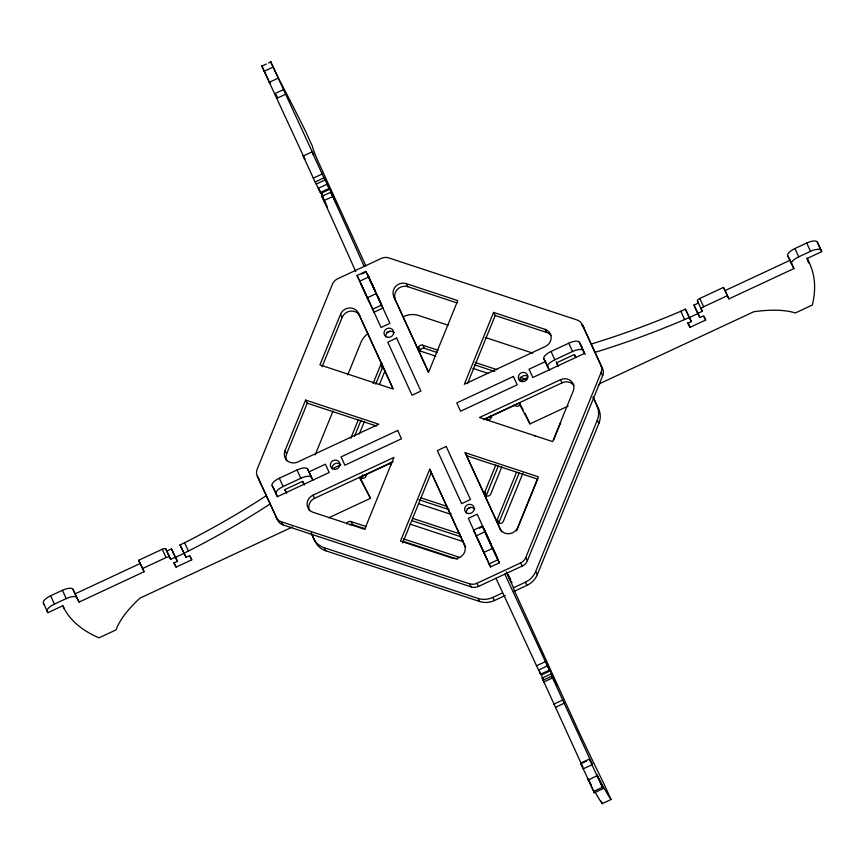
<?xml version="1.0" encoding="UTF-8"?>
<svg xmlns="http://www.w3.org/2000/svg" width="865" height="865" viewBox="0 0 865 865"><rect width="100%" height="100%" fill="white"/><g stroke="black" fill="none" stroke-linecap="round" stroke-linejoin="round"><path stroke-width="1.3" d="M284.985 450.741L305.604 400.095L378.74 424.207L297.733 461.996A9.774 9.126 -28 0 1 287.202 460.688A9.774 9.126 -28 0 1 284.985 450.741L286.629 453.833A9.774 9.126 -28 0 0 286.726 460.915M340.54 314.276L319.92 364.911L393.067 389.012L358.348 313.087A9.774 9.126 -28 0 0 349.363 307.972A9.774 9.126 -28 0 0 340.54 314.276L342.183 317.368L322.072 366.771M286.629 453.833L307.248 403.198L305.604 400.095M315.163 454.904L332.971 411.145M347.73 374.891L360.964 342.378A19.56 18.262 -28 0 1 367.96 333.598M350.801 438.22L358.402 419.568M373.085 383.498L380.676 364.835A3.255 3.038 -28 0 1 382.016 363.257M354.477 436.338L361.062 420.174M375.745 384.103L382.319 367.928A3.255 3.038 -28 0 1 383.66 366.349M359.299 433.971L364.37 421.536M379.551 384.211L385.12 370.534M362.738 474.82L361.732 477.296A3.255 3.038 -28 0 0 361.538 478.886M367.063 473.685L366.057 476.161A3.255 3.038 -28 0 1 360.305 476.907M429.743 469.219L400.484 541.101L452.017 558.076A9.774 9.126 -28 0 0 462.494 555.373A9.774 9.126 -28 0 0 464.462 545.145L429.743 469.219L465.543 547.015M493.569 312.406L464.31 384.276L545.318 346.487A9.774 9.126 -28 0 0 551.167 337.534A9.774 9.126 -28 0 0 545.101 329.381L493.569 312.406L495.213 315.498L546.745 332.474A9.774 9.126 -28 0 1 551.113 335.598M402.636 542.95L431.386 472.312M467.468 383.66L495.213 315.498M501.797 466.895L490.769 493.98A3.255 3.038 -28 0 1 486.595 495.926A3.255 3.038 -28 0 1 484.811 492.012L495.829 464.927M486.249 495.904A3.255 3.038 -28 0 1 486.454 495.115L498.478 465.565M522.947 473.123L503.3 521.39A3.255 3.038 -28 0 1 499.127 523.336A3.255 3.038 -28 0 1 497.343 519.422L516.481 472.398M498.748 523.714A3.255 3.038 -28 0 1 498.986 522.514L519.13 473.014M516.578 530.937L537.846 478.691M553.535 440.134L560.12 423.958M276.043 517.119A9.774 9.126 -28 0 0 281.32 521.779L469.522 583.799A9.774 9.126 -28 0 0 476.896 583.302L520.6 562.92A9.774 9.126 -28 0 0 525.747 557.568L601.024 372.62A9.774 9.126 -28 0 0 600.937 365.538L582.21 324.58A9.774 9.126 -28 0 0 576.933 319.92L388.72 257.9A9.774 9.126 -28 0 0 381.346 258.397L337.653 278.779A9.774 9.126 -28 0 0 332.495 284.142L257.219 469.079A9.774 9.126 -28 0 0 257.316 476.161L277.687 520.211A9.774 9.126 -28 0 0 282.963 524.882L471.166 586.892A9.774 9.126 -28 0 0 478.55 586.405L522.244 566.013A9.774 9.126 -28 0 0 527.39 560.661L602.678 375.713A9.774 9.126 -28 0 0 602.581 368.631L582.21 324.58M513.302 587.865L525.369 582.242A19.56 18.262 -28 0 0 535.673 571.527L597.261 420.239A19.56 18.262 -28 0 0 597.077 406.074L593.163 397.522M513.745 591.519L527.012 585.335A19.56 18.262 -28 0 0 537.327 574.62L598.904 423.331A19.56 18.262 -28 0 0 598.721 409.167L593.13 396.959M697.417 300.869L698.542 302.988L693.957 305.118L697.752 313.433L702.337 311.292L697.417 300.869A3.255 1.168 -24.6 0 1 699.817 298.468L723.443 287.44L728.914 298.89L793.897 268.572L787.701 255.759A9.774 3.503 -24.6 0 1 794.913 248.536L806.731 243.022A9.774 3.503 -24.6 0 1 817.241 241.984L821.75 251.629L806.991 258.538L808.667 261.684A397.889 142.368 -24.6 0 1 812.354 305.021L795.368 312.946A128.29 45.91 -24.6 0 0 753.772 311.757L600.288 383.357A50.213 17.97 -24.6 0 0 598.277 385.412M365.895 265.933L317.952 161.085A128.29 2.563 65 0 1 312.654 146.834L305.377 130.918A397.889 7.958 65 0 0 279.536 80.272L270.475 61.383L313.714 155.03L312.038 151.883L303.183 156.014L304.858 159.16L261.9 66.313L261.608 65.513L261.954 66.064L266.377 63.999M268.593 62.961L270.81 61.934M264.106 71.276L272.962 67.146M269.166 82.348L278.022 78.218M274.605 93.744L283.471 89.614M277.005 98.253L285.861 94.123M355.742 271.556A341.102 6.823 65 0 0 323.845 200.68L321.877 196.398L330.744 192.257L336.647 203.837L327.749 185.034L329.262 188.354L320.407 192.495L314.19 180.061L313.314 178.158L322.169 174.027L312.038 151.883M315.12 181.964L323.986 177.822L329.262 188.354M316.244 184.072L325.11 179.942M318.212 188.365L327.067 184.234M320.407 192.495L318.882 189.165L321.077 193.295L329.943 189.165M323.845 200.68L332.701 196.55L330.744 192.257M365.852 271.383L382.914 308.048L374.058 312.179L356.986 275.524L365.852 271.383L369.377 277.925M361.765 274L366.187 271.934M359.483 281.287L368.349 277.146M367.074 297.895L375.94 293.754M372.523 309.292L381.379 305.161M386.568 332.647L389.888 331.1M308.556 472.063L325.413 464.202L329.208 472.506L277.438 496.661L272.097 485.47A9.774 3.503 -24.6 0 1 279.319 478.237L297.041 469.976A9.774 3.503 -24.6 0 1 307.54 468.927L312.881 480.129L307.54 468.927M543.836 358.683L549.167 369.885L543.836 358.683A9.774 3.503 -24.6 0 1 551.048 351.46L568.77 343.189A9.774 3.503 -24.6 0 1 579.28 342.151L582.459 348.13M545.891 361.332L529.034 369.193L532.829 377.497L584.61 353.342L580.815 345.038M275.903 493.774A9.774 3.503 -24.6 0 1 283.114 486.541L300.836 478.28A9.774 3.503 -24.6 0 1 311.346 477.242M547.632 366.987A9.774 3.503 -24.6 0 1 554.843 359.764L572.565 351.493A9.774 3.503 -24.6 0 1 583.075 350.455L585.194 354.445M292.348 527.044L140.076 598.083A128.29 45.91 -24.6 0 0 116.04 629.893L99.053 637.819A397.889 142.368 -24.6 0 1 64.345 608.949L62.68 605.803L47.899 612.679L43.391 603.035A9.774 3.503 -24.6 0 1 50.602 595.801L62.421 590.298A9.774 3.503 -24.6 0 1 72.93 589.249L79.115 602.062L144.098 571.743L140.844 564.629M332.322 468.7L340.745 464.775M520.287 381L527.509 377.637M144.098 571.743L138.627 560.293L162.252 549.275A3.255 1.168 -24.6 0 1 165.756 548.929L170.686 559.341L175.26 557.211L177.455 561.331L173.908 562.985L176.103 567.116L191.76 559.806L190.127 556.249M75.32 593.758L140.303 563.439L138.627 560.293M166.88 551.037L171.465 548.907L177.455 561.331M191.76 559.806L189.565 555.687L186.018 557.341L180.028 544.907L184.602 542.766A341.102 122.052 -24.6 0 0 266.42 495.591M591.325 344A341.102 122.052 -24.6 0 0 680.809 311.259L685.394 309.119L691.384 321.553L687.837 323.207L690.032 327.327L705.689 320.028L704.056 316.471M723.443 287.44L725.119 290.586L790.102 260.268L793.897 268.572M47.899 612.679L47.186 611.339A9.774 3.503 -24.6 0 1 54.398 604.105L66.216 598.602A9.774 3.503 -24.6 0 1 76.725 597.553L79.115 602.062M791.497 264.063A9.774 3.503 -24.6 0 1 798.719 256.84L810.527 251.326A9.774 3.503 -24.6 0 1 821.036 250.288L821.75 251.629M142.422 568.597L166.058 557.579A3.255 1.168 -24.6 0 1 169.562 557.233L170.686 559.341M702.337 311.292L701.212 309.173A3.255 1.168 -24.6 0 1 703.613 306.772L727.249 295.743M183.823 553.211L188.408 551.07A341.102 122.052 -24.6 0 0 270.215 503.895M595.12 352.304A341.102 122.052 -24.6 0 0 684.615 319.563L689.189 317.423L691.384 321.553M174.708 557.687L184.342 553.189M688.648 317.898L698.282 313.411M312.925 495.213L393.932 457.423L364.684 529.304L313.141 512.318A9.774 9.126 -28 0 1 307.086 504.165A9.774 9.126 -28 0 1 312.925 495.213L314.568 498.316A9.774 9.126 -28 0 0 309.508 510.75M560.509 379.703L479.502 417.503L552.649 441.604L573.257 390.958A9.774 9.126 -28 0 0 571.041 381.011A9.774 9.126 -28 0 0 560.509 379.703L562.153 382.795A9.774 9.126 -28 0 1 573.906 385.433M697.752 313.433L699.947 317.552L703.494 315.898L705.689 320.028M314.568 498.316L393.164 461.651M483.567 419.471L562.153 382.795M392.299 462.375L359.505 477.685L370.469 498.316L328.657 517.821M483.773 419.709L519 403.263L529.964 423.893L568.175 406.074M467.122 508.825L470.452 507.279M490.574 566.975L473.458 530.213L482.313 526.082L484.195 529.521M479.329 528.18L482.659 526.634M475.945 535.976L484.811 531.845L482.313 526.082M483.546 552.584L492.401 548.453L484.811 531.845M488.985 563.991L497.84 559.85L499.44 562.845L490.52 566.878L468.333 518.34L477.188 514.21L499.386 562.737M311.292 533.478L313.53 538.365A19.56 18.262 -28 0 0 324.083 547.686L478.042 598.418A19.56 18.262 -28 0 0 492.791 597.434L502.446 592.936M313.53 538.365L315.174 541.458A19.56 18.262 -28 0 0 325.737 550.789L479.686 601.51A19.56 18.262 -28 0 0 494.445 600.526L505.301 595.466M582.794 766.995L542.15 678.095L551.005 673.965L556.919 685.534L550.205 670.862L548.01 666.742L549.534 670.061L540.668 674.192L536.516 665.78L545.372 661.649A341.102 6.823 65 0 0 504.825 574.144M538.473 670.072L547.34 665.942L549.534 670.061M539.695 671.91L541.349 675.003L550.205 670.862M542.982 680.279L551.848 676.138L552.973 678.257L551.005 673.965M543.707 682.009L552.562 677.879L551.848 676.138M553.827 704.164L562.693 700.023L592.211 764.076L589.476 759.016L580.62 763.157L594.331 792.729L603.186 788.599L596.872 774.77L598.537 777.916A397.889 7.958 65 0 0 611.09 799.487L602.235 803.617A397.889 7.958 65 0 1 595.39 792.545M555.503 707.311L564.358 703.169M580.62 763.157L580.956 763.709L586.492 761.124M583.107 768.92L591.974 764.779L589.476 759.016M588.168 779.992L597.034 775.851L591.974 764.779M593.617 791.389L602.473 787.258L603.186 788.599M406.226 283.623L457.769 300.598L428.51 372.48L393.791 296.554A9.774 9.126 -28 0 1 395.748 286.326A9.774 9.126 -28 0 1 406.226 283.623L407.88 286.715L456.893 302.869M448.113 325.208L418.606 315.487A19.56 18.262 -28 0 0 403.847 316.471M485.308 337.469L532.786 353.115M435.7 356.131L420.358 351.071A3.255 3.038 -28 0 1 418.563 347.157A3.255 3.038 -28 0 1 422.747 345.211L438.09 350.26M475.166 362.478L496.91 369.647M519.93 377.226L526.32 379.335M422.747 345.211L424.391 348.303L437.171 352.52M474.258 364.738L494.715 371.474M519.011 379.476L522.849 380.741M472.787 368.349L488.13 373.399M513.572 405.296L516.135 406.139A3.255 3.038 -28 0 0 520.308 404.193M465.186 452.687L538.322 476.788L517.713 527.423A9.774 9.126 -28 0 1 508.88 533.737A9.774 9.126 -28 0 1 499.905 528.612L465.186 452.687L500.986 530.483M307.248 403.198L376.545 426.023M466.83 455.779L537.403 479.037M421.017 497.84L447.335 506.512M418.909 499.689L448.978 509.604M418.638 503.7L448.708 513.605A3.255 3.038 -28 0 0 451.162 513.442M412.475 518.297L459.791 533.889M411.567 520.546L461.434 536.981M410.086 524.158L461.24 541.014A3.255 3.038 -28 0 0 463.305 541.003M346.66 523.887A3.255 3.038 -28 0 1 350.974 521.541L366.317 526.601M403.393 538.819L459.661 557.363M349.784 525.001A3.255 3.038 -28 0 1 352.617 524.633L365.398 528.85M402.485 541.068L457.466 559.19M356.986 275.524L358.391 278.065M473.458 530.213L475.328 533.651M787.701 255.759L790.102 260.268M693.957 305.118L699.947 317.552M600.937 365.538L602.581 368.631M601.024 372.62L602.678 375.713M575.658 357.299L574.219 354.585L556.498 362.857L558.412 366.468L556.238 361.721M597.077 406.074L598.721 409.167M597.261 420.239L598.904 423.331M545.101 329.381L546.745 332.474M519.465 402.982L523.12 409.859M524.947 413.297L526.169 415.589M393.791 296.554L428.478 371.896M418.563 347.157L420.217 350.249M535.673 571.527L537.327 574.62M525.747 557.568L527.39 560.661M261.954 66.064L268.474 80.11M269.004 81.267L270.118 83.364M484.811 492.012L486.454 495.115M520.6 562.92L522.244 566.013M497.343 519.422L498.986 522.514M371.907 283.85L369.993 280.238L379.508 300.469M499.905 528.612L501.549 531.705M321.877 196.398L325.597 203.837M326.137 204.875L327.24 206.94M525.369 582.242L527.012 585.335M362.089 286.185L361.127 284.38L368.728 300.988M369.204 301.885L370.166 303.691M487.892 537.641L486.454 534.938L495.969 555.157M508.447 576.696L511.745 582.891M358.348 313.087L393.034 388.439M478.55 540.874L477.588 539.068L486.627 558.39M380.676 364.835L382.319 367.928M542.15 678.095L544.345 682.226M492.791 597.434L494.445 600.526M580.956 763.709L582.751 767.082M464.462 545.145L465.554 547.21M476.896 583.302L478.55 586.405M478.042 598.418L479.686 601.51M469.522 583.799L471.166 586.892M359.97 477.404L370.469 498.316M350.974 521.541L352.617 524.633M304.404 484.984L302.48 481.373L284.758 489.644L286.683 493.245M324.083 547.686L325.737 550.789M272.097 485.47L273.686 488.455M257.316 476.161L277.687 520.211M281.32 521.779L282.963 524.882M180.028 544.907L186.018 557.341M43.391 603.035L44.104 604.376M323.986 177.822L322.169 174.027M497.84 559.85L492.401 548.453M602.473 787.258L597.034 775.851M817.241 241.984L821.036 250.288M806.731 243.022L810.527 251.326M807.034 258.127L808.667 261.684M794.913 248.536L798.719 256.84M725.119 290.586L728.914 298.89M699.817 298.468L703.613 306.772M685.394 309.119L689.189 317.423M687.859 322.58L690.032 327.327M680.809 311.259L684.615 319.563M579.28 342.151L583.075 350.455M574.511 354.639L575.593 357.018M568.77 343.189L572.565 351.493M551.048 351.46L554.843 359.764M526.709 416.779L529.964 423.893M508.479 575.074L510.62 579.766M611.09 799.487L603.813 783.571A128.29 2.563 65 0 1 580.977 736.31L515.194 592.449A50.213 1.006 65 0 1 513.518 587.768L506.252 571.895M506.804 572.598L510.091 579.788M545.372 661.649L547.34 665.942M552.562 677.879L562.693 700.023M368.285 275.546L370.479 280.346M372.707 285.201L374.923 290.056M377.14 294.911L381.573 304.61M484.378 529.434L491.039 543.999M492.704 547.632L497.699 558.552M367.733 274.821L389.92 323.359L381.054 327.489L358.867 278.963M601.11 801.174L602.235 803.617M321.91 193.263L323.023 195.706M321.077 193.295L326.667 205.524M541.349 675.003L543.025 678.668M539.652 671.986L540.668 674.192M303.183 156.014L313.314 178.158M594.331 792.729L588.005 778.911L589.681 782.057A397.889 7.958 65 0 0 591.249 784.977M302.772 481.427L303.853 483.795M297.041 469.976L300.836 478.28M311.259 532.916L315.174 541.458M285.05 489.687L286.131 492.066M279.319 478.237L283.114 486.541M273.632 488.357L277.438 496.661M184.602 542.766L188.408 551.07M171.465 548.907L175.26 557.211M173.93 562.369L176.103 567.116M165.756 548.929L169.562 557.233M162.252 549.275L166.058 557.579M72.93 589.249L76.725 597.553M62.421 590.298L66.216 598.602M62.723 605.392L64.345 608.949M50.602 595.801L54.398 604.105M511.464 581.648L511.821 582.448M390.742 464.851A3.255 3.038 -28 0 1 390.969 463.651M419.979 351.45A3.255 3.038 -28 0 1 424.391 348.303M490.931 417.017A3.255 3.038 -28 0 1 491.655 417.373M391.521 464.57A3.255 3.038 -28 0 1 389.553 463.262M491.039 415.47A3.255 3.038 -28 0 1 486.898 419.785M533.943 435.636A3.255 3.038 -28 0 1 535.813 436.393M560.304 423.591A3.255 3.038 -28 0 1 560.801 422.909M395.435 299.647A9.774 9.126 -28 0 1 397.392 289.418A9.774 9.126 -28 0 1 407.88 286.715M581.723 324.808A9.774 9.126 -28 0 1 583.853 327.673M519.984 381.022A4.887 4.563 -28 0 1 527.639 376.232M258.959 479.264A9.774 9.126 -28 0 1 258.538 478.14M342.183 317.368A9.774 9.126 -28 0 1 351.017 311.065A9.774 9.126 -28 0 1 359.991 316.179M385.714 336.777A4.887 4.563 -28 0 1 394.278 332.787M332.019 468.711A4.887 4.563 -28 0 1 340.572 464.721M466.278 512.956A4.887 4.563 -28 0 1 474.842 508.966M332.701 196.55A341.102 6.823 65 0 1 364.111 266.323M495.959 578.274A341.102 6.823 65 0 1 536.516 665.78M275.989 94.534A397.889 7.958 65 0 1 277.438 97.345M807.629 259.705A397.889 142.368 -24.6 0 1 808.688 263.014M396.624 338.031L387.769 342.162L412.032 395.229L420.898 391.099L396.624 338.031M397.684 430.478L341.07 456.893L344.865 465.197L401.49 438.782L397.684 430.478M513.378 376.502L456.763 402.917L460.558 411.221L517.183 384.806L513.378 376.502M446.21 446.47L437.355 450.6L461.618 503.668L470.484 499.538L446.21 446.47M522.536 381.627A4.887 4.563 -28 0 0 527.542 374.934A4.887 4.563 -28 0 0 519.249 374.437A4.887 4.563 -28 0 0 522.536 381.627M388.277 337.393A4.887 4.563 -28 0 0 393.272 330.69A4.887 4.563 -28 0 0 384.979 330.192A4.887 4.563 -28 0 0 388.277 337.393M334.571 469.327A4.887 4.563 -28 0 0 339.567 462.634A4.887 4.563 -28 0 0 331.284 462.137A4.887 4.563 -28 0 0 334.571 469.327M468.83 513.572A4.887 4.563 -28 0 0 473.836 506.879A4.887 4.563 -28 0 0 465.543 506.382A4.887 4.563 -28 0 0 468.83 513.572"/></g></svg>
